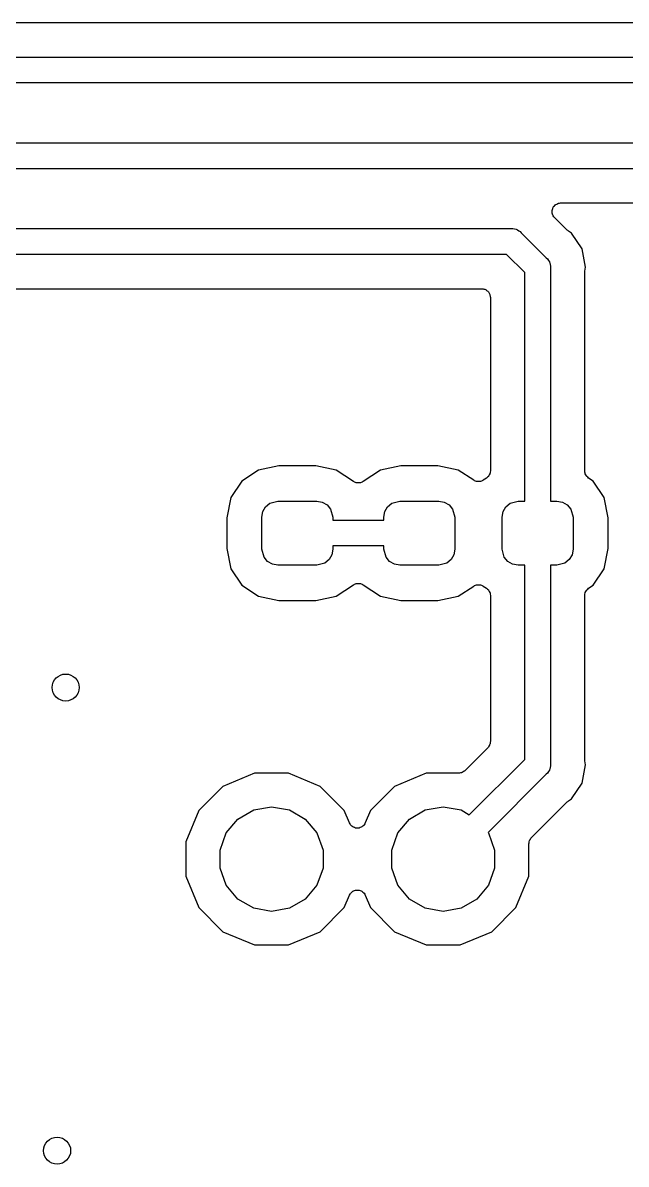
# Model space of a CAD drawing. Extents: x 40 to 164, y -163 to -60.
# Drawn here: x 73.91 to 82.85, y -126.06 to -109.16 of the extents above; entities that cross this region are included whole.
import ezdxf

# ---------------------------------------------------------------- set-up
doc = ezdxf.new("R2010")
doc.units = 0
doc.header["$MEASUREMENT"] = 0
doc.layers.add('BLACK', color=7, linetype='CONTINUOUS')

msp = doc.modelspace()

# ---------------------------------------------------------------- linework, layer by layer
at = {"layer": 'BLACK', "linetype": 'CONTINUOUS'}
for p, q in [((98.7247, -109.156), (59.0582, -109.156)), ((58.7763, -109.664), (98.7977, -109.664)), ((98.7271, -110.045), (58.7763, -110.045)), ((61.3163, -110.934), (90.0347, -110.934)), ((89.9641, -111.316), (61.3163, -111.316)), ((81.7659, -111.887), (81.7695, -111.883)), ((81.7695, -111.883), (81.7719, -111.878)), ((81.7719, -111.878), (81.7836, -111.866)), ((81.7836, -111.866), (81.7943, -111.853)), ((81.7943, -111.853), (81.7991, -111.85)), ((81.7991, -111.85), (81.8031, -111.846)), ((81.8031, -111.846), (81.8181, -111.839)), ((81.8181, -111.839), (81.8325, -111.831)), ((81.8325, -111.831), (81.838, -111.83)), ((81.838, -111.83), (81.8431, -111.828)), ((81.8431, -111.828), (81.8596, -111.826)), ((81.8596, -111.826), (81.8759, -111.823)), ((81.8759, -111.823), (89.5705, -111.823)), ((81.7494, -111.962), (81.7509, -111.945)), ((81.7509, -111.967), (81.7494, -111.962)), ((81.7509, -111.928), (81.7528, -111.923)), ((81.7509, -111.945), (81.7509, -111.928)), ((81.7509, -111.973), (81.7509, -111.967)), ((81.7565, -111.988), (81.7509, -111.973)), ((81.7528, -111.923), (81.7533, -111.918)), ((81.7533, -111.918), (81.7603, -111.903)), ((81.7608, -112.004), (81.7565, -111.988)), ((81.7603, -111.903), (81.7659, -111.887)), ((81.764, -112.009), (81.7608, -112.004)), ((81.7659, -112.014), (81.764, -112.009)), ((81.7766, -112.027), (81.7659, -112.014)), ((81.7861, -112.04), (81.7766, -112.027)), ((81.9704, -112.225), (81.7861, -112.04)), ((63.8563, -112.204), (81.1447, -112.204)), ((81.1447, -112.204), (81.1699, -112.202)), ((81.1699, -112.202), (81.1943, -112.209)), ((81.1943, -112.209), (81.2192, -112.213)), ((81.2192, -112.213), (81.2265, -112.217)), ((81.2265, -112.217), (81.2347, -112.22)), ((81.2347, -112.22), (81.2554, -112.234)), ((81.2554, -112.234), (81.2773, -112.247)), ((81.2773, -112.247), (81.2936, -112.266)), ((81.2936, -112.266), (81.6628, -112.635)), ((81.9806, -112.232), (81.9704, -112.225)), ((81.9897, -112.24), (81.9806, -112.232)), ((82.0376, -112.272), (81.9897, -112.24)), ((82.192, -112.503), (82.0376, -112.272)), ((82.2349, -112.719), (82.192, -112.503)), ((81.0741, -112.585), (63.8563, -112.585)), ((81.3435, -112.855), (81.0741, -112.585)), ((81.6628, -112.635), (81.6822, -112.652)), ((81.6822, -112.652), (81.6948, -112.674)), ((81.6948, -112.674), (81.7093, -112.694)), ((81.7093, -112.694), (81.7115, -112.702)), ((81.7115, -112.702), (81.7158, -112.71)), ((81.7158, -112.71), (81.7202, -112.735)), ((82.2462, -112.776), (82.2349, -112.719)), ((82.2349, -112.719), (82.2349, -112.719)), ((81.3435, -116.238), (81.3435, -112.855)), ((81.7202, -112.735), (81.7267, -112.759)), ((81.7267, -112.759), (81.7245, -112.784)), ((81.7245, -112.784), (81.7245, -116.238)), ((82.2325, -112.857), (82.2347, -112.845)), ((82.2325, -115.791), (82.2325, -112.857)), ((82.2347, -112.845), (82.2349, -112.833)), ((82.2349, -112.833), (82.2462, -112.776)), ((72.9859, -113.093), (80.7085, -113.093)), ((80.7085, -113.093), (80.7194, -113.095)), ((80.7194, -113.095), (80.7306, -113.095)), ((80.7306, -113.095), (80.741, -113.099)), ((80.741, -113.099), (80.7519, -113.101)), ((80.7519, -113.101), (80.7616, -113.107)), ((80.7616, -113.107), (80.772, -113.111)), ((80.772, -113.111), (80.7805, -113.118)), ((80.7805, -113.118), (80.7901, -113.123)), ((80.7901, -113.123), (80.7973, -113.132)), ((80.7973, -113.132), (80.8058, -113.139)), ((80.8058, -113.139), (80.8113, -113.148)), ((80.8113, -113.148), (80.8185, -113.157)), ((80.8185, -113.157), (80.8223, -113.167)), ((80.8223, -113.167), (80.8278, -113.177)), ((80.8278, -113.177), (80.8298, -113.188)), ((80.8298, -113.188), (80.8336, -113.198)), ((80.8336, -113.198), (80.8336, -113.21)), ((80.8336, -113.21), (80.8355, -113.221)), ((80.8355, -113.221), (80.8355, -115.791)), ((77.703, -115.718), (77.4014, -115.778)), ((78.253, -115.718), (77.703, -115.718)), ((78.5546, -115.778), (78.253, -115.718)), ((79.509, -115.718), (79.2074, -115.778)), ((80.059, -115.718), (79.509, -115.718)), ((80.3606, -115.778), (80.059, -115.718)), ((77.4014, -115.778), (77.1563, -115.941)), ((78.8104, -115.949), (78.5546, -115.778)), ((79.2074, -115.778), (78.9516, -115.949)), ((80.5884, -115.93), (80.3606, -115.778)), ((80.5961, -115.933), (80.5884, -115.93)), ((80.6028, -115.938), (80.5961, -115.933)), ((80.6161, -115.942), (80.6028, -115.938)), ((80.7152, -115.938), (80.7019, -115.942)), ((80.7219, -115.933), (80.7152, -115.938)), ((80.7296, -115.93), (80.7219, -115.933)), ((80.7791, -115.897), (80.7296, -115.93)), ((80.792, -115.884), (80.7791, -115.897)), ((80.8058, -115.873), (80.792, -115.884)), ((80.8079, -115.869), (80.8058, -115.873)), ((80.8109, -115.866), (80.8079, -115.869)), ((80.8189, -115.85), (80.8109, -115.866)), ((80.8278, -115.835), (80.8189, -115.85)), ((80.8286, -115.83), (80.8278, -115.835)), ((80.8304, -115.827), (80.8286, -115.83)), ((80.8324, -115.809), (80.8304, -115.827)), ((80.8355, -115.791), (80.8324, -115.809)), ((82.2356, -115.809), (82.2325, -115.791)), ((82.2376, -115.827), (82.2356, -115.809)), ((82.2394, -115.83), (82.2376, -115.827)), ((82.2402, -115.835), (82.2394, -115.83)), ((82.2491, -115.85), (82.2402, -115.835)), ((82.2571, -115.866), (82.2491, -115.85)), ((82.2601, -115.869), (82.2571, -115.866)), ((82.2622, -115.873), (82.2601, -115.869)), ((82.276, -115.884), (82.2622, -115.873)), ((82.2889, -115.897), (82.276, -115.884)), ((82.3557, -115.941), (82.2889, -115.897)), ((77.1563, -115.941), (76.9926, -116.186)), ((78.8181, -115.952), (78.8104, -115.949)), ((78.8248, -115.957), (78.8181, -115.952)), ((78.8381, -115.961), (78.8248, -115.957)), ((78.8508, -115.966), (78.8381, -115.961)), ((78.8592, -115.967), (78.8508, -115.966)), ((78.8672, -115.969), (78.8592, -115.967)), ((78.881, -115.968), (78.8672, -115.969)), ((78.8948, -115.969), (78.881, -115.968)), ((78.9028, -115.967), (78.8948, -115.969)), ((78.9112, -115.966), (78.9028, -115.967)), ((78.9239, -115.961), (78.9112, -115.966)), ((78.9372, -115.957), (78.9239, -115.961)), ((78.9439, -115.952), (78.9372, -115.957)), ((78.9516, -115.949), (78.9439, -115.952)), ((80.6288, -115.948), (80.6161, -115.942)), ((80.6372, -115.948), (80.6288, -115.948)), ((80.6452, -115.95), (80.6372, -115.948)), ((80.659, -115.95), (80.6452, -115.95)), ((80.6728, -115.95), (80.659, -115.95)), ((80.6808, -115.948), (80.6728, -115.95)), ((80.6892, -115.948), (80.6808, -115.948)), ((80.7019, -115.942), (80.6892, -115.948)), ((82.5194, -116.186), (82.3557, -115.941)), ((76.9926, -116.186), (76.9326, -116.488)), ((77.5086, -116.323), (77.5717, -116.27)), ((77.5717, -116.27), (77.6905, -116.238)), ((77.6905, -116.238), (78.2655, -116.238)), ((78.2655, -116.238), (78.3467, -116.252)), ((78.3467, -116.252), (78.4182, -116.294)), ((79.3146, -116.323), (79.3777, -116.27)), ((79.3777, -116.27), (79.4965, -116.238)), ((79.4965, -116.238), (80.0715, -116.238)), ((80.0715, -116.238), (80.1527, -116.252)), ((80.1527, -116.252), (80.2242, -116.294)), ((81.0646, -116.323), (81.1277, -116.27)), ((81.1277, -116.27), (81.2465, -116.238)), ((81.2465, -116.238), (81.3435, -116.238)), ((81.7245, -116.238), (81.8215, -116.238)), ((81.8215, -116.238), (81.9027, -116.252)), ((81.9027, -116.252), (81.9742, -116.294)), ((82.5794, -116.488), (82.5194, -116.186)), ((77.453, -116.475), (77.4673, -116.394)), ((77.4673, -116.394), (77.5086, -116.323)), ((78.4182, -116.294), (78.4712, -116.357)), ((78.4712, -116.357), (78.503, -116.475)), ((79.259, -116.475), (79.2733, -116.394)), ((79.2733, -116.394), (79.3146, -116.323)), ((80.2242, -116.294), (80.2772, -116.357)), ((80.2772, -116.357), (80.309, -116.475)), ((81.009, -116.475), (81.0233, -116.394)), ((81.0233, -116.394), (81.0646, -116.323)), ((81.9742, -116.294), (82.0272, -116.357)), ((82.0272, -116.357), (82.059, -116.475)), ((76.9326, -116.488), (76.9326, -116.938)), ((77.453, -116.95), (77.453, -116.475)), ((78.503, -116.475), (78.503, -116.522)), ((78.503, -116.522), (79.259, -116.522)), ((79.259, -116.522), (79.259, -116.475)), ((80.309, -116.475), (80.309, -116.95)), ((81.009, -116.95), (81.009, -116.475)), ((82.059, -116.475), (82.059, -116.95)), ((82.5794, -116.938), (82.5794, -116.488)), ((76.9326, -116.938), (76.9926, -117.24)), ((77.4848, -117.069), (77.453, -116.95)), ((78.503, -116.95), (78.4887, -117.032)), ((79.259, -116.903), (78.503, -116.903)), ((78.503, -116.903), (78.503, -116.95)), ((79.259, -116.95), (79.259, -116.903)), ((79.2908, -117.069), (79.259, -116.95)), ((80.309, -116.95), (80.2947, -117.032)), ((81.0408, -117.069), (81.009, -116.95)), ((82.059, -116.95), (82.0447, -117.032)), ((82.5194, -117.24), (82.5794, -116.938)), ((77.5378, -117.132), (77.4848, -117.069)), ((78.4474, -117.103), (78.3842, -117.156)), ((78.4887, -117.032), (78.4474, -117.103)), ((79.3438, -117.132), (79.2908, -117.069)), ((80.2534, -117.103), (80.1902, -117.156)), ((80.2947, -117.032), (80.2534, -117.103)), ((81.0938, -117.132), (81.0408, -117.069)), ((82.0034, -117.103), (81.9402, -117.156)), ((82.0447, -117.032), (82.0034, -117.103)), ((76.9926, -117.24), (77.1563, -117.485)), ((77.6093, -117.174), (77.5378, -117.132)), ((77.6905, -117.188), (77.6093, -117.174)), ((78.2655, -117.188), (77.6905, -117.188)), ((78.3842, -117.156), (78.2655, -117.188)), ((79.4153, -117.174), (79.3438, -117.132)), ((79.4965, -117.188), (79.4153, -117.174)), ((80.0715, -117.188), (79.4965, -117.188)), ((80.1902, -117.156), (80.0715, -117.188)), ((81.1653, -117.174), (81.0938, -117.132)), ((81.2465, -117.188), (81.1653, -117.174)), ((81.3435, -117.188), (81.2465, -117.188)), ((81.3435, -120.063), (81.3435, -117.188)), ((81.8215, -117.188), (81.7245, -117.188)), ((81.7245, -117.188), (81.7245, -120.134)), ((81.9402, -117.156), (81.8215, -117.188)), ((82.3557, -117.485), (82.5194, -117.24)), ((78.8381, -117.465), (78.8508, -117.46)), ((78.8508, -117.46), (78.8592, -117.459)), ((78.8592, -117.459), (78.8672, -117.457)), ((78.8672, -117.457), (78.881, -117.458)), ((78.881, -117.458), (78.8948, -117.457)), ((78.8948, -117.457), (78.9028, -117.459)), ((78.9028, -117.459), (78.9112, -117.46)), ((78.9112, -117.46), (78.9239, -117.465)), ((77.1563, -117.485), (77.4014, -117.648)), ((78.5546, -117.648), (78.8104, -117.477)), ((78.8104, -117.477), (78.8181, -117.474)), ((78.8181, -117.474), (78.8248, -117.469)), ((78.8248, -117.469), (78.8381, -117.465)), ((78.9239, -117.465), (78.9372, -117.469)), ((78.9372, -117.469), (78.9439, -117.474)), ((78.9439, -117.474), (78.9516, -117.477)), ((78.9516, -117.477), (79.2074, -117.648)), ((80.3606, -117.648), (80.5884, -117.496)), ((80.5884, -117.496), (80.5961, -117.493)), ((80.5961, -117.493), (80.6028, -117.488)), ((80.6028, -117.488), (80.6161, -117.484)), ((80.6161, -117.484), (80.6288, -117.478)), ((80.6288, -117.478), (80.6372, -117.478)), ((80.6372, -117.478), (80.6452, -117.476)), ((80.6452, -117.476), (80.659, -117.476)), ((80.659, -117.476), (80.6728, -117.476)), ((80.6728, -117.476), (80.6808, -117.478)), ((80.6808, -117.478), (80.6892, -117.478)), ((80.6892, -117.478), (80.7019, -117.484)), ((80.7019, -117.484), (80.7152, -117.488)), ((80.7152, -117.488), (80.7219, -117.493)), ((80.7219, -117.493), (80.7296, -117.496)), ((80.7296, -117.496), (80.7791, -117.529)), ((80.7791, -117.529), (80.792, -117.542)), ((80.792, -117.542), (80.8058, -117.553)), ((80.8058, -117.553), (80.8079, -117.557)), ((80.8079, -117.557), (80.8109, -117.56)), ((80.8109, -117.56), (80.8189, -117.576)), ((80.8189, -117.576), (80.8278, -117.591)), ((80.8278, -117.591), (80.8286, -117.596)), ((80.8286, -117.596), (80.8304, -117.599)), ((80.8304, -117.599), (80.8324, -117.617)), ((80.8324, -117.617), (80.8355, -117.635)), ((82.2325, -117.635), (82.2356, -117.617)), ((82.2356, -117.617), (82.2376, -117.599)), ((82.2376, -117.599), (82.2394, -117.596)), ((82.2394, -117.596), (82.2402, -117.591)), ((82.2402, -117.591), (82.2491, -117.576)), ((82.2491, -117.576), (82.2571, -117.56)), ((82.2571, -117.56), (82.2601, -117.557)), ((82.2601, -117.557), (82.2622, -117.553)), ((82.2622, -117.553), (82.276, -117.542)), ((82.276, -117.542), (82.2889, -117.529)), ((82.2889, -117.529), (82.3557, -117.485)), ((77.4014, -117.648), (77.703, -117.708)), ((77.703, -117.708), (78.253, -117.708)), ((78.253, -117.708), (78.5546, -117.648)), ((79.2074, -117.648), (79.509, -117.708)), ((79.509, -117.708), (80.059, -117.708)), ((80.059, -117.708), (80.3606, -117.648)), ((80.8355, -117.635), (80.8355, -119.8)), ((82.2325, -120.061), (82.2325, -117.635)), ((80.8307, -119.827), (80.8278, -119.844)), ((80.835, -119.811), (80.8307, -119.827)), ((80.8355, -119.8), (80.8345, -119.806)), ((80.8345, -119.806), (80.835, -119.811)), ((80.7983, -119.89), (80.4564, -120.232)), ((80.8015, -119.885), (80.7983, -119.89)), ((80.8058, -119.882), (80.8015, -119.885)), ((80.8141, -119.867), (80.8058, -119.882)), ((80.8236, -119.854), (80.8141, -119.867)), ((80.825, -119.848), (80.8236, -119.854)), ((80.8278, -119.844), (80.825, -119.848)), ((80.524, -120.883), (81.3435, -120.063)), ((81.7267, -120.159), (81.7202, -120.183)), ((81.7245, -120.134), (81.7267, -120.159)), ((82.2347, -120.073), (82.2325, -120.061)), ((82.2349, -120.085), (82.2347, -120.073)), ((82.2462, -120.142), (82.2349, -120.085)), ((82.2349, -120.199), (82.2462, -120.142)), ((77.3444, -120.269), (76.8776, -120.462)), ((77.8496, -120.269), (77.3444, -120.269)), ((78.3164, -120.462), (77.8496, -120.269)), ((79.8844, -120.269), (79.4176, -120.462)), ((80.3666, -120.269), (79.8844, -120.269)), ((80.3721, -120.268), (80.3666, -120.269)), ((80.3776, -120.269), (80.3721, -120.268)), ((80.3937, -120.264), (80.3776, -120.269)), ((80.41, -120.261), (80.3937, -120.264)), ((80.4148, -120.259), (80.41, -120.261)), ((80.4202, -120.257), (80.4148, -120.259)), ((80.4338, -120.248), (80.4202, -120.257)), ((80.4482, -120.239), (80.4338, -120.248)), ((80.4518, -120.235), (80.4482, -120.239)), ((80.4564, -120.232), (80.4518, -120.235)), ((81.6628, -120.283), (80.8008, -121.145)), ((81.6822, -120.266), (81.6628, -120.283)), ((81.6948, -120.244), (81.6822, -120.266)), ((81.7093, -120.224), (81.6948, -120.244)), ((81.7115, -120.216), (81.7093, -120.224)), ((81.7158, -120.208), (81.7115, -120.216)), ((81.7202, -120.183), (81.7158, -120.208)), ((82.192, -120.415), (82.2349, -120.199)), ((82.2349, -120.199), (82.2349, -120.199)), ((76.8776, -120.462), (76.5203, -120.82)), ((78.6737, -120.82), (78.3164, -120.462)), ((79.4176, -120.462), (79.0603, -120.82)), ((82.0376, -120.646), (82.192, -120.415)), ((81.9897, -120.678), (82.0376, -120.646)), ((76.5203, -120.82), (76.327, -121.286)), ((77.0996, -120.946), (77.3324, -120.812)), ((77.3324, -120.812), (77.597, -120.765)), ((77.597, -120.765), (77.8616, -120.812)), ((77.8616, -120.812), (78.0944, -120.946)), ((78.7497, -121.003), (78.6737, -120.82)), ((79.0603, -120.82), (78.9843, -121.003)), ((79.6396, -120.946), (79.8724, -120.812)), ((79.8724, -120.812), (80.137, -120.765)), ((80.137, -120.765), (80.4016, -120.812)), ((80.4016, -120.812), (80.524, -120.883)), ((81.4442, -121.22), (81.9704, -120.693)), ((81.9704, -120.693), (81.9806, -120.686)), ((81.9806, -120.686), (81.9897, -120.678)), ((76.9269, -121.152), (77.0996, -120.946)), ((78.0944, -120.946), (78.2671, -121.152)), ((78.7586, -121.017), (78.7497, -121.003)), ((78.9843, -121.003), (78.9754, -121.017)), ((79.4669, -121.152), (79.6396, -120.946)), ((76.835, -121.405), (76.9269, -121.152)), ((78.2671, -121.152), (78.359, -121.405)), ((78.7662, -121.032), (78.7586, -121.017)), ((78.7704, -121.036), (78.7662, -121.032)), ((78.7734, -121.04), (78.7704, -121.036)), ((78.7865, -121.05), (78.7734, -121.04)), ((78.7988, -121.062), (78.7865, -121.05)), ((78.8039, -121.064), (78.7988, -121.062)), ((78.8084, -121.067), (78.8039, -121.064)), ((78.8242, -121.072), (78.8084, -121.067)), ((78.8395, -121.079), (78.8242, -121.072)), ((78.8451, -121.079), (78.8395, -121.079)), ((78.8504, -121.08), (78.8451, -121.079)), ((78.867, -121.08), (78.8504, -121.08)), ((78.8836, -121.08), (78.867, -121.08)), ((78.8889, -121.079), (78.8836, -121.08)), ((78.8945, -121.079), (78.8889, -121.079)), ((78.9098, -121.072), (78.8945, -121.079)), ((78.9256, -121.067), (78.9098, -121.072)), ((78.9301, -121.064), (78.9256, -121.067)), ((78.9352, -121.062), (78.9301, -121.064)), ((78.9475, -121.05), (78.9352, -121.062)), ((78.9606, -121.04), (78.9475, -121.05)), ((78.9636, -121.036), (78.9606, -121.04)), ((78.9678, -121.032), (78.9636, -121.036)), ((78.9754, -121.017), (78.9678, -121.032)), ((79.375, -121.405), (79.4669, -121.152)), ((80.8008, -121.145), (80.8071, -121.152)), ((80.8071, -121.152), (80.899, -121.405)), ((76.327, -121.286), (76.327, -121.792)), ((81.407, -121.309), (81.408, -121.304)), ((81.407, -121.792), (81.407, -121.309)), ((81.4075, -121.298), (81.4118, -121.282)), ((81.408, -121.304), (81.4075, -121.298)), ((81.4118, -121.282), (81.4147, -121.266)), ((81.4147, -121.266), (81.4175, -121.261)), ((81.4175, -121.261), (81.4189, -121.256)), ((81.4189, -121.256), (81.4284, -121.242)), ((81.4284, -121.242), (81.4367, -121.228)), ((81.4367, -121.228), (81.441, -121.224)), ((81.441, -121.224), (81.4442, -121.22)), ((76.835, -121.673), (76.835, -121.405)), ((78.359, -121.405), (78.359, -121.673)), ((79.375, -121.673), (79.375, -121.405)), ((80.899, -121.405), (80.899, -121.673)), ((76.9269, -121.926), (76.835, -121.673)), ((78.359, -121.673), (78.2671, -121.926)), ((79.4669, -121.926), (79.375, -121.673)), ((80.899, -121.673), (80.8071, -121.926)), ((76.327, -121.792), (76.5203, -122.258)), ((81.2137, -122.258), (81.407, -121.792)), ((77.0996, -122.132), (76.9269, -121.926)), ((78.2671, -121.926), (78.0944, -122.132)), ((78.7865, -122.028), (78.7988, -122.016)), ((78.7988, -122.016), (78.8039, -122.014)), ((78.8039, -122.014), (78.8084, -122.011)), ((78.8084, -122.011), (78.8242, -122.006)), ((78.8242, -122.006), (78.8395, -121.999)), ((78.8395, -121.999), (78.8451, -121.999)), ((78.8451, -121.999), (78.8504, -121.998)), ((78.8504, -121.998), (78.867, -121.998)), ((78.867, -121.998), (78.8836, -121.998)), ((78.8836, -121.998), (78.8889, -121.999)), ((78.8889, -121.999), (78.8945, -121.999)), ((78.8945, -121.999), (78.9098, -122.006)), ((78.9098, -122.006), (78.9256, -122.011)), ((78.9256, -122.011), (78.9301, -122.014)), ((78.9301, -122.014), (78.9352, -122.016)), ((78.9352, -122.016), (78.9475, -122.028)), ((79.6396, -122.132), (79.4669, -121.926)), ((80.8071, -121.926), (80.6344, -122.132)), ((77.3324, -122.266), (77.0996, -122.132)), ((78.0944, -122.132), (77.8616, -122.266)), ((78.6737, -122.258), (78.7497, -122.075)), ((78.7497, -122.075), (78.7586, -122.061)), ((78.7586, -122.061), (78.7662, -122.046)), ((78.7662, -122.046), (78.7704, -122.042)), ((78.7704, -122.042), (78.7734, -122.038)), ((78.7734, -122.038), (78.7865, -122.028)), ((78.9475, -122.028), (78.9606, -122.038)), ((78.9606, -122.038), (78.9636, -122.042)), ((78.9636, -122.042), (78.9678, -122.046)), ((78.9678, -122.046), (78.9754, -122.061)), ((78.9754, -122.061), (78.9843, -122.075)), ((78.9843, -122.075), (79.0603, -122.258)), ((79.8724, -122.266), (79.6396, -122.132)), ((80.6344, -122.132), (80.4016, -122.266)), ((76.5203, -122.258), (76.8776, -122.616)), ((77.597, -122.313), (77.3324, -122.266)), ((77.8616, -122.266), (77.597, -122.313)), ((78.3164, -122.616), (78.6737, -122.258)), ((79.0603, -122.258), (79.4176, -122.616)), ((80.137, -122.313), (79.8724, -122.266)), ((80.4016, -122.266), (80.137, -122.313)), ((80.8564, -122.616), (81.2137, -122.258)), ((76.8776, -122.616), (77.3444, -122.809)), ((77.8496, -122.809), (78.3164, -122.616)), ((79.4176, -122.616), (79.8844, -122.809)), ((80.3896, -122.809), (80.8564, -122.616)), ((77.3444, -122.809), (77.8496, -122.809)), ((79.8844, -122.809), (80.3896, -122.809))]:
    msp.add_line(p, q, dxfattribs=at)
at = {"layer": 'BLACK'}
for centre in [(74.549, -118.999), (74.422, -125.857)]:
    msp.add_circle(centre, 0.2, dxfattribs=at)

doc.saveas('drawing.dxf')
